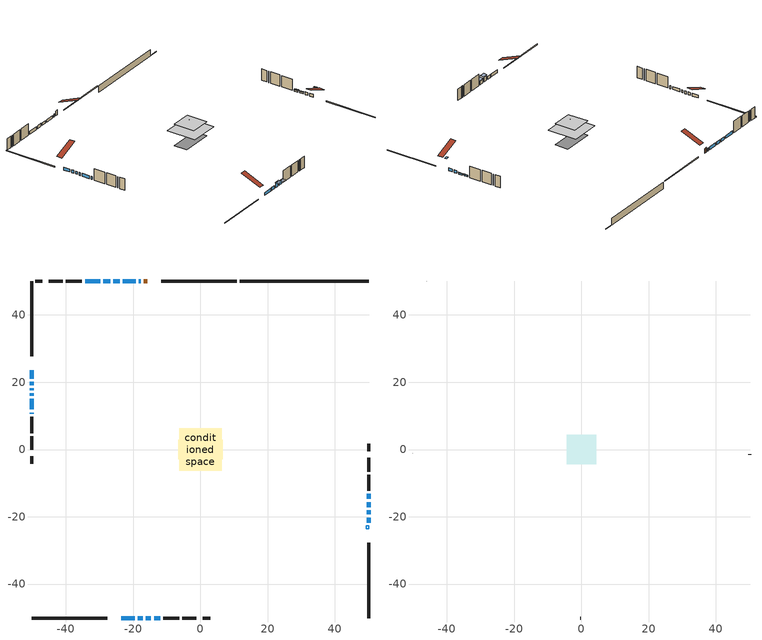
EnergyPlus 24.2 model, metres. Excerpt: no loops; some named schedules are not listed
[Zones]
conditioned space
 floor outside (Floor1 construction): -0.79,-0.79 -0.79,0.79 0.79,0.79 0.79,-0.79 z1.35
 floor adiabatic (AdiabaticFloorConstruction): -6.25,-6.25 -6.25,6.25 6.25,6.25 6.25,-6.25 z3.79
 floor foundation (Slab1 construction): -6.68,-2.92 -6.68,2.92 6.68,2.92 6.68,-2.92 z-1.39
 wall outside (RimJoist1 construction): 10.78,50.11 -11.65,50.11 / -50.11,-50.11 -27.68,-50.11 / -50.11,50.11 -50.11,27.68 / 50.11,-50.11 50.11,-27.68 z1.35:1.65
 wall outside (AdiabaticWallConstruction 1): -15.79,50.11 -16.86,50.11 z1.35:3.38
 wall outside (AdiabaticWallConstruction): -17.79,50.11 -18.39,50.11 / -19.32,50.11 -23.05,50.11 / -23.98,50.11 -25.89,50.11 / -23.55,-50.11 -19.6,-50.11 / -50.11,23.55 -50.11,21 / -50.11,20.08 -50.11,19.12 / -50.11,18.2 -50.11,17.58 / 50.11,-21.76 50.11,-20.23 / 50.11,-19.3 50.11,-18.08 / -26.81,50.11 -28.95,50.11 / -18.67,-50.11 -17.2,-50.11 / -50.11,16.66 -50.11,16.05 / -50.11,15.12 -50.11,11.92 / -29.88,50.11 -34.33,50.11 / -50.11,10.99 -50.11,10.61 z1.35:2.57; 50.11,-17.16 50.11,-15.63 / 50.11,-14.7 50.11,-13.18 z1.35:1.96; -16.27,-50.11 -14.75,-50.11 z1.35:3.38; -13.82,-50.11 -11.99,-50.11 z1.35:2.87
 wall outside (Wall1 construction): -35.26,50.11 -40.04,50.11 / -11.06,-50.11 -6.29,-50.11 / -50.11,9.68 -50.11,4.9 / 50.11,-12.25 50.11,-7.47 z1.35:6.23
 wall outside (Wall2 construction): -40.97,50.11 -45.05,50.11 / -5.36,-50.11 -1.27,-50.11 / -50.11,3.98 -50.11,-0.11 / 50.11,-6.55 50.11,-2.46 z1.35:6.23
 wall outside (Wall4 construction): -47.02,50.11 -49.18,50.11 / 0.69,-50.11 2.86,-50.11 / -50.11,-2.07 -50.11,-4.24 / 50.11,-0.5 50.11,1.67 z1.35:6.23
 wall foundation (FoundationWall1 construction): 11.71,50.11,-1.39 11.71,50.11,1.35 45.98,50.11,1.35 45.98,50.11,-1.29 50.11,50.11,-1.29 50.11,50.11,-1.39
 window (WindowConstruction 13): -17.79,50.11 -18.39,50.11 z1.35:2.57
 window (WindowConstruction 7): -19.32,50.11 -23.05,50.11 z1.35:2.57
 window (WindowConstruction 8): -23.98,50.11 -25.89,50.11 z1.35:2.57
 window (WindowConstruction 9): -23.55,-50.11 -19.6,-50.11 z1.35:2.57
 window (WindowConstruction 10): -50.11,23.55 -50.11,21.01 z1.35:2.57
 window (WindowConstruction 11): -50.11,20.08 -50.11,19.12 z1.35:2.57
 window (WindowConstruction 12): -50.11,18.19 -50.11,17.59 z1.35:2.57
 window (WindowConstruction 14): 50.11,-21.76 50.11,-20.23 z1.35:2.57
 window (WindowConstruction): 50.11,-19.3 50.11,-18.08 z1.35:2.57
 window (WindowConstruction 15): -26.81,50.11 -28.95,50.11 z1.35:2.57
 window (WindowConstruction 16): -18.67,-50.11 -17.2,-50.11 z1.35:2.57
 window (WindowConstruction 17): -50.11,16.66 -50.11,16.05 z1.35:2.57
 window (WindowConstruction 18): -50.11,15.12 -50.11,11.92 z1.35:2.57
 window (WindowConstruction 1): 50.11,-17.15 50.11,-15.63 z1.35:1.96
 window (WindowConstruction 2): -29.88,50.11 -34.33,50.11 z1.35:2.57
 window (WindowConstruction 3): -16.27,-50.11 -14.75,-50.11 z1.35:3.38
 window (WindowConstruction 4): -13.82,-50.11 -11.99,-50.11 z1.35:2.87
 window (WindowConstruction 5): -50.11,10.99 -50.11,10.61 z1.35:2.57
 window (WindowConstruction 6): 50.11,-14.7 50.11,-13.18 z1.35:1.96
 door (Door): -15.79,50.11 -16.86,50.11 z1.35:3.38
 ceiling adiabatic (AdiabaticFloorConstruction): 6.25,-6.25 6.25,6.25 -6.25,6.25 -6.25,-6.25 z3.79
 roof outside (Roof1 construction): -1.71,1.71 -1.71,-1.71 1.71,-1.71 1.71,1.71 z6.23
 roof outside (AdiabaticRoofConstruction): 50.11,-22.68,6.23 49.31,-22.68,6.56 49.31,-23.55,6.56 50.11,-23.55,6.23
 skylight (SkylightConstruction): 50.11,-22.68,6.23 49.31,-22.68,6.56 49.31,-23.55,6.56 50.11,-23.55,6.23
attic - vented
 floor to conditioned space (Floor2 construction Reversed): -4.42,-4.42 -4.42,4.42 4.42,4.42 4.42,-4.42 z6.23
 wall outside (Wall3 construction): -45.98,50.11 -46.09,50.11 / -0.34,-50.11 -0.24,-50.11 / -50.11,-1.04 -50.11,-1.15 / 50.11,-1.53 50.11,-1.42 z1.35:6.23
 roof outside (Roof2 construction): -14.86,50.11,6.23 -14.86,41.71,9.73 -12.58,41.71,9.73 -12.58,50.11,6.23; -24.48,-50.11,6.23 -24.48,-41.71,9.73 -26.75,-41.71,9.73 -26.75,-50.11,6.23; -50.11,24.48,6.23 -41.71,24.48,9.73 -41.71,26.75,9.73 -50.11,26.75,6.23; 50.11,-24.48,6.23 41.71,-24.48,9.73 41.71,-26.75,9.73 50.11,-26.75,6.23
shading: 50.11,-15.48 50.11,-17.3 50.36,-17.3 50.36,-15.48 z2.11; -14.45,-50.11 -16.57,-50.11 -16.57,-51.63 -14.45,-51.63 z3.68; -11.69,-50.11 -14.12,-50.11 -14.12,-51.63 -11.69,-51.63 z3.17; 50.11,-13.03 50.11,-14.85 50.57,-14.85 50.57,-13.03 z2.11
[Building]
Building 1: Terrain=Suburbs
[Site:Location]
Vancouver Intl AP_BC: Latitude {deg}=49.19; Longitude {deg}=-123.18; Time Zone {hr}=-8; Elevation {m}=4; Keep Site Location Information=Yes
[Site:GroundTemperature:Shallow]
8.06451, 6.96315, 6.87495, 7.3976, 9.49575, 11.5841, 13.3946, 14.5416, 14.639, 13.7062, 11.9418, 9.91751
[Site:WaterMainsTemperature]
Calculation Method=Schedule; Temperature Schedule=mains temperature schedule
[Material] Roughness=Rough; Thermal Absorptance=0.9
Name | Thickness {m} | Conductivity {W/m-K} | Density {kg/m3} | Specific Heat {J/kg-K} | Solar Absorptance | Visible Absorptance
asphalt or fiberglass shingles | 0.00635 | 0.162714 | 1121.4 | 1465.45 | 0.4 | 0.4
asphalt or fiberglass shingles 1 | 0.00635 | 0.162714 | 1121.4 | 1465.45 | 0.7 | 0.7
ceiling loosefill ins | 0.254 | 0.0480833 | 16.02 | 1046.75 | 0.7 | 0.7
ceiling stud and cavity | 0.1397 | 0.0932282 | 65.682 | 1177.47 | 0.7 | 0.7
concrete 4.0 in. | 0.1016 | 1.803125 | 2242.8 | 837.4 | 0.7 | 0.7
concrete 8.0 in. | 0.2032 | 1.803125 | 2242.8 | 837.4 | 0.7 | 0.7
door material | 0.04445 | 0.188738 | 512.64 | 1214.23 | 0.7 | 0.7
exterior vertical ins | 0.0710308 | 0.029427 | 32.04 | 1214.23 | 0.7 | 0.7
floor covering | 0.0127 | 0.0433444 | 54.468 | 1339.84 | 0.6 | 0.6
floor rigid ins | 0.103632 | 0.029427 | 32.04 | 1214.23 | 0.7 | 0.7
floor rigid ins 1; roof rigid ins 1; wall rigid ins 1 | 0.512978 | 0.029427 | 32.04 | 1214.23 | 0.7 | 0.7
floor stud and cavity | 0.1397 | 0.133073 | 92.3553 | 1139.71 | 0.7 | 0.7
floor stud and cavity 1 | 0.1397 | 1.75129 | 37.0049 | 1207.88 | 0.7 | 0.7
furniture material conditioned space 1 | 0.1524 | 0.115458 | 640.8 | 1214.23 | 0.6 | 0.6
gypsum board | 0.0127 | 0.160291 | 801 | 837.4 | 0.6 | 0.6
gypsum board 1 | 0.0127 | 0.160291 | 801 | 837.4 | 0.7 | 0.7
osb sheathing 0.5 in. | 0.0127 | 0.115458 | 512.64 | 1214.23 | 0.7 | 0.7
osb sheathing 0.75 in. | 0.01905 | 0.115458 | 512.64 | 1214.23 | 0.7 | 0.7
osb sheathing 2.0 in. | 0.0508 | 0.115458 | 512.64 | 1214.23 | 0.7 | 0.7
rim joist rigid ins; roof rigid ins; wall rigid ins | 0.051816 | 0.029427 | 32.04 | 1214.23 | 0.7 | 0.7
rim joist stud and cavity | 0.0508 | 0.0331008 | 125.044 | 1163.47 | 0.6 | 0.6
roof stud and cavity | 0.2032 | 0.12463 | 78.34581 | 1123.46 | 0.7 | 0.7
roof stud and cavity 1 | 0.18415 | 1.78686 | 37.0049 | 1207.88 | 0.6 | 0.6
slab rigid ins | 0.0653415 | 0.029427 | 32.04 | 1214.23 | 0.7 | 0.7
wall stud and cavity | 0.1397 | 0.139681 | 139.0536 | 1170.24 | 0.7 | 0.7
wall stud and cavity 1 | 0.1397 | 0.14531 | 139.0536 | 1170.24 | 0.7 | 0.7
wall stud and cavity 2 | 0.0889 | 6.9971 | 50.32683 | 1063.81 | 0.6 | 0.6
wall stud and cavity 3 | 0.1397 | 0.166932 | 139.0536 | 1170.24 | 0.7 | 0.7
wall stud and cavity 4 | 0.0889 | 0.380278 | 52.3479 | 1209.89 | 0.7 | 0.7
wall stud and cavity 5 | 0.0889 | 0.391764 | 83.0341 | 1211.67 | 0.7 | 0.7
wood siding | 0.0254 | 0.102417 | 544.68 | 1172.36 | 0.4 | 0.4
wood siding 1 | 0.00254 | 0.102417 | 544.68 | 1172.36 | 0.4 | 0.4
wood siding 2; wood siding 3; wood siding 4 | 0.0254 | 0.102417 | 544.68 | 1172.36 | 0.7 | 0.7
[WindowMaterial:SimpleGlazingSystem]
Name | U-Factor {W/m2-K} | Solar Heat Gain Coefficient
SkylightMaterial | 2.44505 | 0.3516
WindowMaterial | 1.97935 | 0.35
WindowMaterial 1 | 1.95437 | 0.35
WindowMaterial 10 | 2.24678 | 0.33
WindowMaterial 11 | 1.919164 | 0.36
WindowMaterial 12 | 1.77494 | 0.37
WindowMaterial 13 | 1.83172 | 0.37
WindowMaterial 14 | 1.75053 | 0.38
WindowMaterial 2 | 1.43881 | 0.38
WindowMaterial 3 | 1.734629 | 0.38
WindowMaterial 4 | 1.74485 | 0.38
WindowMaterial 5 | 2.05487 | 0.34
WindowMaterial 6 | 1.69261 | 0.38
WindowMaterial 7 | 1.765858 | 0.37
WindowMaterial 8 | 1.76359 | 0.37
WindowMaterial 9 | 1.89134 | 0.36
[Construction]
AdiabaticFloorConstruction: floor stud and cavity 1, floor rigid ins 1, osb sheathing 0.75 in., floor covering
AdiabaticRoofConstruction: asphalt or fiberglass shingles 1, roof rigid ins 1, osb sheathing 0.75 in., roof stud and cavity 1
AdiabaticWallConstruction: wood siding 3, wall rigid ins 1, wall stud and cavity 4, gypsum board
AdiabaticWallConstruction 1: wood siding 4, wall rigid ins 1, wall stud and cavity 4, gypsum board
Door: door material
Floor1 construction: floor stud and cavity, floor rigid ins, osb sheathing 0.75 in., floor covering
Floor2 construction Reversed: gypsum board, ceiling stud and cavity, ceiling loosefill ins
FoundationWall1 construction: concrete 8.0 in., gypsum board 1
furniture construction conditioned space 1: furniture material conditioned space 1
PartitionWallConstruction: gypsum board, wall stud and cavity 5, gypsum board
RimJoist1 construction: wood siding 2, rim joist rigid ins, osb sheathing 2.0 in., rim joist stud and cavity
Roof1 construction: asphalt or fiberglass shingles, roof rigid ins, osb sheathing 0.75 in., roof stud and cavity, gypsum board
Roof2 construction: asphalt or fiberglass shingles
SkylightConstruction: SkylightMaterial
Slab1 construction: slab rigid ins, concrete 4.0 in.
Wall1 construction: wood siding, wall rigid ins, osb sheathing 0.5 in., wall stud and cavity, gypsum board
Wall2 construction: wood siding, wall rigid ins, osb sheathing 0.5 in., wall stud and cavity 1, gypsum board
Wall3 construction: wood siding 1, wall stud and cavity 2
Wall4 construction: wood siding, wall rigid ins, osb sheathing 0.5 in., wall stud and cavity 3, gypsum board
WindowConstruction; WindowConstruction 12; WindowConstruction 17: WindowMaterial
WindowConstruction 1; WindowConstruction 6: WindowMaterial 1
WindowConstruction 10; WindowConstruction 3: WindowMaterial 3
WindowConstruction 11: WindowMaterial 9
WindowConstruction 13: WindowMaterial 10
WindowConstruction 14: WindowMaterial 11
WindowConstruction 15: WindowMaterial 12
WindowConstruction 16: WindowMaterial 13
WindowConstruction 18: WindowMaterial 14
WindowConstruction 2: WindowMaterial 2
WindowConstruction 4: WindowMaterial 4
WindowConstruction 5: WindowMaterial 5
WindowConstruction 7: WindowMaterial 6
WindowConstruction 8: WindowMaterial 7
WindowConstruction 9: WindowMaterial 8
[Zone] Multiplier=1; Part of Total Floor Area=Yes
Name | Volume {m3}
attic - vented | 44.8228
conditioned space | 712.2
[Space]
Name | Zone | Volume {m3}
attic - vented 1 | attic - vented | 44.8228
conditioned space 1 | conditioned space | 712.2
[ZoneInfiltration:EffectiveLeakageArea]
infil attic - vented 1: Zone or Space=attic - vented 1; Schedule=Always On Discrete; Effective Air Leakage Area {cm2}=3229.11; Stack Coefficient=0.000582505; Wind Coefficient=1.63068e-05
[ZoneMixing]
whole house fan mix: Zone or Space=attic - vented; Schedule=Always On Continuous; Design Flow Rate Calculation Method=Flow/Zone; Design Flow Rate {m3/s}=0; Source Zone or Space=conditioned space
[SurfaceProperty:ExposedFoundationPerimeter]
Slab1: Exposed Perimeter Calculation Method=TotalExposedPerimeter; Total Exposed Perimeter {m}=38.405
[InternalMass] Zone or ZoneList=conditioned space; Space or SpaceList=conditioned space 1
Name | Construction | Surface Area {m2}
furniture mass conditioned space 1 | furniture construction conditioned space 1 | 94.7803
partition wall mass | PartitionWallConstruction | 236.951
[Lights]
interior lighting: Zone or ZoneList or Space or SpaceList=conditioned space 1; Schedule=interior lighting schedule; Design Level Calculation Method=LightingLevel; Lighting Level {W}=343.2; Return Air Fraction=0; Fraction Radiant=0.6; Fraction Visible=0.2; Fraction Replaceable=1
[People]
occupants: Zone or ZoneList or Space or SpaceList=conditioned space 1; Number of People Schedule=occupants schedule; Number of People Calculation Method=People; Number of People=3; Fraction Radiant=0.314171; Sensible Heat Fraction=0.56303; Activity Level Schedule=occupants activity schedule; Carbon Dioxide Generation Rate {m3/s-W}=0; Enable ASHRAE 55 Comfort Warnings=No; Mean Radiant Temperature Calculation Type=EnclosureAveraged
[ElectricEquipment] Zone or ZoneList or Space or SpaceList=conditioned space 1; Design Level Calculation Method=EquipmentLevel
Name | Schedule | Design Level {W} | Fraction Latent | Fraction Radiant | Fraction Lost
clothes dryer | clothes dryer schedule | 140.772 | 0.015 | 0.081 | 0.85
clothes washer | clothes washer schedule | 32.1985 | 0.03 | 0.162 | 0.7
cooking range | cooking range schedule | 215.147 | 0.08 | 0.432 | 0.2
dishwasher | dishwasher schedule | 66.8632 | 0.3 | 0.18 | 0.4
fridge | fridge schedule | 72.9452 | 0 | 0.6 | 0
mech vent bath fan 0 | mech vent bath fan 0 schedule | 25.1 | 0 | 0 | 1
mech vent bath fan 1 | mech vent bath fan 1 schedule | 25.1 | 0 | 0 | 1
mech vent house fan | mech vent house fan schedule | 69.4367 | 0 | 0 | 0.5
mech vent house fan cfis | mech vent house fan cfis schedule | 0 | 0 | 0 | 0
mech vent range fan 0 | mech vent range fan 0 schedule | 57 | 0 | 0 | 1
misc plug loads | misc plug loads schedule | 494.7 | 0.045 | 0.513 | 0.1
whole house fan | Always On Discrete | 0 | 0 | 0 | 1
[OtherEquipment] Zone or ZoneList or Space or SpaceList=conditioned space 1; Design Level Calculation Method=EquipmentLevel
Name | Fuel Type | Schedule | Design Level {W} | Fraction Latent | Fraction Radiant | Fraction Lost
clothes dryer 1 | Electricity | clothes dryer schedule | 0 | 0.015 | 0.081 | 0.85
cooking range 1 | Electricity | cooking range schedule | 0 | 0.08 | 0.432 | 0.2
general water use latent | None | general water use schedule | 62.594 | 1 | 0 | 0
general water use sensible | None | general water use schedule | -61.6891 | 0 | 0.6 | 0
mech vent house fan latent load | None | Always On Discrete | 0 | 1 | 0 | 0
mech vent house fan sensible load | None | Always On Discrete | 0 | 0 | 0 | 0
water heater energy adjustment1 | NaturalGas | Always On Discrete | 0.01 | 0 | 0 | 1
[ZoneInfiltration:DesignFlowRate] Zone or ZoneList or Space or SpaceList=conditioned space 1; Schedule=Always On Discrete; Design Flow Rate Calculation Method=Flow/Zone; Design Flow Rate {m3/s}=0
infil flow; natural vent flow; whole house fan flow
[Foundation:Kiva]
Foundation Kiva 1: Initial Indoor Air Temperature {C}=18; Wall Height Above Grade {m}=1.34999; Wall Depth Below Slab {m}=0.2032; Custom Block Material Name 1=exterior vertical ins; Custom Block Depth 1 {m}=2.74; Custom Block X Position 1 {m}=0.2159; Custom Block Z Position 1 {m}=0
[Foundation:Kiva:Settings]
Soil Conductivity {W/m-K}=0.849921; Soil Density {kg/m3}=1842.3; Soil Specific Heat {J/kg-K}=418.7; Ground Solar Absorptivity=0.9; Ground Thermal Absorptivity=0.9; Ground Surface Roughness {m}=0.03; Far-Field Width {m}=40; Deep-Ground Boundary Condition=ZeroFlux; Deep-Ground Depth {m}=40; Minimum Cell Dimension {m}=0.2; Maximum Cell Growth Coefficient=3; Simulation Timestep=Timestep
[Exterior:Lights]
exterior lighting: Schedule=exterior lighting schedule; Design Level {W}=75.6
[Schedule:Constant]
Name | Hourly Value
Always On Continuous; mech vent house fan schedule; mech vent house fan cfis schedule; Always On Discrete | 1
occupants activity schedule | 117.228
fridge schedule | 0
[Schedule:Week:Daily]
interior lighting schedule Week Rule - Jan1-Jan27: interior lighting schedule day, interior lighting schedule day, interior lighting schedule day, interior lighting schedule day, interior lighting schedule day, interior lighting schedule day, interior lighting schedule day, interior lighting schedule default day, interior lighting schedule default day, interior lighting schedule default day, interior lighting schedule default day, interior lighting schedule default day
interior lighting schedule Week Rule - Jan28-Feb3: interior lighting schedule day, interior lighting schedule day, interior lighting schedule day, interior lighting schedule day, interior lighting schedule day 1, interior lighting schedule day 1, interior lighting schedule day 1, interior lighting schedule default day, interior lighting schedule default day, interior lighting schedule default day, interior lighting schedule default day, interior lighting schedule default day
interior lighting schedule Week Rule - Feb4-Feb24: interior lighting schedule day 1, interior lighting schedule day 1, interior lighting schedule day 1, interior lighting schedule day 1, interior lighting schedule day 1, interior lighting schedule day 1, interior lighting schedule day 1, interior lighting schedule default day, interior lighting schedule default day, interior lighting schedule default day, interior lighting schedule default day, interior lighting schedule default day
interior lighting schedule Week Rule - Feb25-Mar3: interior lighting schedule day 1, interior lighting schedule day 1, interior lighting schedule day 1, interior lighting schedule day 1, interior lighting schedule day 2, interior lighting schedule day 2, interior lighting schedule day 2, interior lighting schedule default day, interior lighting schedule default day, interior lighting schedule default day, interior lighting schedule default day, interior lighting schedule default day
interior lighting schedule Week Rule - Mar4-Mar31: interior lighting schedule day 2, interior lighting schedule day 2, interior lighting schedule day 2, interior lighting schedule day 2, interior lighting schedule day 2, interior lighting schedule day 2, interior lighting schedule day 2, interior lighting schedule default day, interior lighting schedule default day, interior lighting schedule default day, interior lighting schedule default day, interior lighting schedule default day
interior lighting schedule Week Rule - Apr1-Apr28: interior lighting schedule day 3, interior lighting schedule day 3, interior lighting schedule day 3, interior lighting schedule day 3, interior lighting schedule day 3, interior lighting schedule day 3, interior lighting schedule day 3, interior lighting schedule default day, interior lighting schedule default day, interior lighting schedule default day, interior lighting schedule default day, interior lighting schedule default day
interior lighting schedule Week Rule - Apr29-May5: interior lighting schedule day 3, interior lighting schedule day 3, interior lighting schedule day 4, interior lighting schedule day 4, interior lighting schedule day 4, interior lighting schedule day 4, interior lighting schedule day 4, interior lighting schedule default day, interior lighting schedule default day, interior lighting schedule default day, interior lighting schedule default day, interior lighting schedule default day
interior lighting schedule Week Rule - May6-May26: interior lighting schedule day 4, interior lighting schedule day 4, interior lighting schedule day 4, interior lighting schedule day 4, interior lighting schedule day 4, interior lighting schedule day 4, interior lighting schedule day 4, interior lighting schedule default day, interior lighting schedule default day, interior lighting schedule default day, interior lighting schedule default day, interior lighting schedule default day
interior lighting schedule Week Rule - May27-Jun2: interior lighting schedule day 4, interior lighting schedule day 4, interior lighting schedule day 4, interior lighting schedule day 4, interior lighting schedule day 4, interior lighting schedule day 5, interior lighting schedule day 5, interior lighting schedule default day, interior lighting schedule default day, interior lighting schedule default day, interior lighting schedule default day, interior lighting schedule default day
interior lighting schedule Week Rule - Jun3-Jun30: interior lighting schedule day 5, interior lighting schedule day 5, interior lighting schedule day 5, interior lighting schedule day 5, interior lighting schedule day 5, interior lighting schedule day 5, interior lighting schedule day 5, interior lighting schedule default day, interior lighting schedule default day, interior lighting schedule default day, interior lighting schedule default day, interior lighting schedule default day
interior lighting schedule Week Rule - Jul1-Jul28: interior lighting schedule day 6, interior lighting schedule day 6, interior lighting schedule day 6, interior lighting schedule day 6, interior lighting schedule day 6, interior lighting schedule day 6, interior lighting schedule day 6, interior lighting schedule default day, interior lighting schedule default day, interior lighting schedule default day, interior lighting schedule default day, interior lighting schedule default day
interior lighting schedule Week Rule - Jul29-Aug4: interior lighting schedule day 6, interior lighting schedule day 6, interior lighting schedule day 6, interior lighting schedule day 7, interior lighting schedule day 7, interior lighting schedule day 7, interior lighting schedule day 7, interior lighting schedule default day, interior lighting schedule default day, interior lighting schedule default day, interior lighting schedule default day, interior lighting schedule default day
interior lighting schedule Week Rule - Aug5-Aug25: interior lighting schedule day 7, interior lighting schedule day 7, interior lighting schedule day 7, interior lighting schedule day 7, interior lighting schedule day 7, interior lighting schedule day 7, interior lighting schedule day 7, interior lighting schedule default day, interior lighting schedule default day, interior lighting schedule default day, interior lighting schedule default day, interior lighting schedule default day
interior lighting schedule Week Rule - Aug26-Sep1: interior lighting schedule day 7, interior lighting schedule day 7, interior lighting schedule day 7, interior lighting schedule day 7, interior lighting schedule day 7, interior lighting schedule day 7, interior lighting schedule day 8, interior lighting schedule default day, interior lighting schedule default day, interior lighting schedule default day, interior lighting schedule default day, interior lighting schedule default day
interior lighting schedule Week Rule - Sep2-Sep29: interior lighting schedule day 8, interior lighting schedule day 8, interior lighting schedule day 8, interior lighting schedule day 8, interior lighting schedule day 8, interior lighting schedule day 8, interior lighting schedule day 8, interior lighting schedule default day, interior lighting schedule default day, interior lighting schedule default day, interior lighting schedule default day, interior lighting schedule default day
interior lighting schedule Week Rule - Sep30-Oct6: interior lighting schedule day 8, interior lighting schedule day 9, interior lighting schedule day 9, interior lighting schedule day 9, interior lighting schedule day 9, interior lighting schedule day 9, interior lighting schedule day 9, interior lighting schedule default day, interior lighting schedule default day, interior lighting schedule default day, interior lighting schedule default day, interior lighting schedule default day
interior lighting schedule Week Rule - Oct7-Oct27: interior lighting schedule day 9, interior lighting schedule day 9, interior lighting schedule day 9, interior lighting schedule day 9, interior lighting schedule day 9, interior lighting schedule day 9, interior lighting schedule day 9, interior lighting schedule default day, interior lighting schedule default day, interior lighting schedule default day, interior lighting schedule default day, interior lighting schedule default day
interior lighting schedule Week Rule - Oct28-Nov3: interior lighting schedule day 9, interior lighting schedule day 9, interior lighting schedule day 9, interior lighting schedule day 9, interior lighting schedule day 10, interior lighting schedule day 10, interior lighting schedule day 10, interior lighting schedule default day, interior lighting schedule default day, interior lighting schedule default day, interior lighting schedule default day, interior lighting schedule default day
interior lighting schedule Week Rule - Nov4-Nov24: interior lighting schedule day 10, interior lighting schedule day 10, interior lighting schedule day 10, interior lighting schedule day 10, interior lighting schedule day 10, interior lighting schedule day 10, interior lighting schedule day 10, interior lighting schedule default day, interior lighting schedule default day, interior lighting schedule default day, interior lighting schedule default day, interior lighting schedule default day
interior lighting schedule Week Rule - Nov25-Dec1: interior lighting schedule day 10, interior lighting schedule day 10, interior lighting schedule day 10, interior lighting schedule day 10, interior lighting schedule day 10, interior lighting schedule day 10, interior lighting schedule day 11, interior lighting schedule default day, interior lighting schedule default day, interior lighting schedule default day, interior lighting schedule default day, interior lighting schedule default day
interior lighting schedule Week Rule - Dec2-Dec31: interior lighting schedule day 11, interior lighting schedule day 11, interior lighting schedule day 11, interior lighting schedule day 11, interior lighting schedule day 11, interior lighting schedule day 11, interior lighting schedule day 11, interior lighting schedule default day, interior lighting schedule default day, interior lighting schedule default day, interior lighting schedule default day, interior lighting schedule default day
occupants schedule Week Rule - Jan1-Dec31: occupants schedule day, occupants schedule day, occupants schedule day, occupants schedule day, occupants schedule day, occupants schedule day, occupants schedule day, occupants schedule default day, occupants schedule default day, occupants schedule default day, occupants schedule default day, occupants schedule default day
clothes dryer schedule Week Rule - Jan1-Dec31: clothes dryer schedule day, clothes dryer schedule day, clothes dryer schedule day, clothes dryer schedule day, clothes dryer schedule day, clothes dryer schedule day, clothes dryer schedule day, clothes dryer schedule default day, clothes dryer schedule default day, clothes dryer schedule default day, clothes dryer schedule default day, clothes dryer schedule default day
clothes washer schedule Week Rule - Jan1-Dec31: clothes washer schedule day, clothes washer schedule day, clothes washer schedule day, clothes washer schedule day, clothes washer schedule day, clothes washer schedule day, clothes washer schedule day, clothes washer schedule default day, clothes washer schedule default day, clothes washer schedule default day, clothes washer schedule default day, clothes washer schedule default day
cooking range schedule Week Rule - Jan1-Dec31: cooking range schedule day, cooking range schedule day, cooking range schedule day, cooking range schedule day, cooking range schedule day, cooking range schedule day, cooking range schedule day, cooking range schedule default day, cooking range schedule default day, cooking range schedule default day, cooking range schedule default day, cooking range schedule default day
dishwasher schedule Week Rule - Jan1-Dec31: dishwasher schedule day, dishwasher schedule day, dishwasher schedule day, dishwasher schedule day, dishwasher schedule day, dishwasher schedule day, dishwasher schedule day, dishwasher schedule default day, dishwasher schedule default day, dishwasher schedule default day, dishwasher schedule default day, dishwasher schedule default day
mech vent bath fan 0 schedule Week Rule - Jan1-Dec31: mech vent bath fan 0 schedule day, mech vent bath fan 0 schedule day, mech vent bath fan 0 schedule day, mech vent bath fan 0 schedule day, mech vent bath fan 0 schedule day, mech vent bath fan 0 schedule day, mech vent bath fan 0 schedule day, mech vent bath fan 0 schedule default day, mech vent bath fan 0 schedule default day, mech vent bath fan 0 schedule default day, mech vent bath fan 0 schedule default day, mech vent bath fan 0 schedule default day
mech vent bath fan 1 schedule Week Rule - Jan1-Dec31: mech vent bath fan 1 schedule day, mech vent bath fan 1 schedule day, mech vent bath fan 1 schedule day, mech vent bath fan 1 schedule day, mech vent bath fan 1 schedule day, mech vent bath fan 1 schedule day, mech vent bath fan 1 schedule day, mech vent bath fan 1 schedule default day, mech vent bath fan 1 schedule default day, mech vent bath fan 1 schedule default day, mech vent bath fan 1 schedule default day, mech vent bath fan 1 schedule default day
mech vent range fan 0 schedule Week Rule - Jan1-Dec31: mech vent range fan 0 schedule day, mech vent range fan 0 schedule day, mech vent range fan 0 schedule day, mech vent range fan 0 schedule day, mech vent range fan 0 schedule day, mech vent range fan 0 schedule day, mech vent range fan 0 schedule day, mech vent range fan 0 schedule default day, mech vent range fan 0 schedule default day, mech vent range fan 0 schedule default day, mech vent range fan 0 schedule default day, mech vent range fan 0 schedule default day
misc plug loads schedule Week Rule - Jan1-Dec31: misc plug loads schedule day, misc plug loads schedule day, misc plug loads schedule day, misc plug loads schedule day, misc plug loads schedule day, misc plug loads schedule day, misc plug loads schedule day, misc plug loads schedule default day, misc plug loads schedule default day, misc plug loads schedule default day, misc plug loads schedule default day, misc plug loads schedule default day
general water use schedule Week Rule - Jan1-Dec31: general water use schedule day, general water use schedule day, general water use schedule day, general water use schedule day, general water use schedule day, general water use schedule day, general water use schedule day, general water use schedule default day, general water use schedule default day, general water use schedule default day, general water use schedule default day, general water use schedule default day
exterior lighting schedule Week Rule - Jan1-Jan27: exterior lighting schedule day, exterior lighting schedule day, exterior lighting schedule day, exterior lighting schedule day, exterior lighting schedule day, exterior lighting schedule day, exterior lighting schedule day, exterior lighting schedule default day, exterior lighting schedule default day, exterior lighting schedule default day, exterior lighting schedule default day, exterior lighting schedule default day
exterior lighting schedule Week Rule - Jan28-Feb3: exterior lighting schedule day, exterior lighting schedule day, exterior lighting schedule day, exterior lighting schedule day, exterior lighting schedule day 1, exterior lighting schedule day 1, exterior lighting schedule day 1, exterior lighting schedule default day, exterior lighting schedule default day, exterior lighting schedule default day, exterior lighting schedule default day, exterior lighting schedule default day
exterior lighting schedule Week Rule - Feb4-Feb24: exterior lighting schedule day 1, exterior lighting schedule day 1, exterior lighting schedule day 1, exterior lighting schedule day 1, exterior lighting schedule day 1, exterior lighting schedule day 1, exterior lighting schedule day 1, exterior lighting schedule default day, exterior lighting schedule default day, exterior lighting schedule default day, exterior lighting schedule default day, exterior lighting schedule default day
exterior lighting schedule Week Rule - Feb25-Mar3: exterior lighting schedule day 1, exterior lighting schedule day 1, exterior lighting schedule day 1, exterior lighting schedule day 1, exterior lighting schedule day 2, exterior lighting schedule day 2, exterior lighting schedule day 2, exterior lighting schedule default day, exterior lighting schedule default day, exterior lighting schedule default day, exterior lighting schedule default day, exterior lighting schedule default day
exterior lighting schedule Week Rule - Mar4-Mar31: exterior lighting schedule day 2, exterior lighting schedule day 2, exterior lighting schedule day 2, exterior lighting schedule day 2, exterior lighting schedule day 2, exterior lighting schedule day 2, exterior lighting schedule day 2, exterior lighting schedule default day, exterior lighting schedule default day, exterior lighting schedule default day, exterior lighting schedule default day, exterior lighting schedule default day
exterior lighting schedule Week Rule - Apr1-Apr28: exterior lighting schedule day 3, exterior lighting schedule day 3, exterior lighting schedule day 3, exterior lighting schedule day 3, exterior lighting schedule day 3, exterior lighting schedule day 3, exterior lighting schedule day 3, exterior lighting schedule default day, exterior lighting schedule default day, exterior lighting schedule default day, exterior lighting schedule default day, exterior lighting schedule default day
exterior lighting schedule Week Rule - Apr29-May5: exterior lighting schedule day 3, exterior lighting schedule day 3, exterior lighting schedule day 4, exterior lighting schedule day 4, exterior lighting schedule day 4, exterior lighting schedule day 4, exterior lighting schedule day 4, exterior lighting schedule default day, exterior lighting schedule default day, exterior lighting schedule default day, exterior lighting schedule default day, exterior lighting schedule default day
exterior lighting schedule Week Rule - May6-May26: exterior lighting schedule day 4, exterior lighting schedule day 4, exterior lighting schedule day 4, exterior lighting schedule day 4, exterior lighting schedule day 4, exterior lighting schedule day 4, exterior lighting schedule day 4, exterior lighting schedule default day, exterior lighting schedule default day, exterior lighting schedule default day, exterior lighting schedule default day, exterior lighting schedule default day
exterior lighting schedule Week Rule - May27-Jun2: exterior lighting schedule day 4, exterior lighting schedule day 4, exterior lighting schedule day 4, exterior lighting schedule day 4, exterior lighting schedule day 4, exterior lighting schedule day 5, exterior lighting schedule day 5, exterior lighting schedule default day, exterior lighting schedule default day, exterior lighting schedule default day, exterior lighting schedule default day, exterior lighting schedule default day
[Schedule:Year]
interior lighting schedule: interior lighting schedule Week Rule - Jan1-Jan27, 1, 1, 1, 27, interior lighting schedule Week Rule - Jan28-Feb3, 1, 28, 2, 3, interior lighting schedule Week Rule - Feb4-Feb24, 2, 4, 2, 24, interior lighting schedule Week Rule - Feb25-Mar3, 2, 25, 3, 3, interior lighting schedule Week Rule - Mar4-Mar31, 3, 4, 3, 31, interior lighting schedule Week Rule - Apr1-Apr28, 4, 1, 4, 28, interior lighting schedule Week Rule - Apr29-May5, 4, 29, 5, 5, interior lighting schedule Week Rule - May6-May26, 5, 6, 5, 26, interior lighting schedule Week Rule - May27-Jun2, 5, 27, 6, 2, interior lighting schedule Week Rule - Jun3-Jun30, 6, 3, 6, 30, interior lighting schedule Week Rule - Jul1-Jul28, 7, 1, 7, 28, interior lighting schedule Week Rule - Jul29-Aug4, 7, 29, 8, 4, interior lighting schedule Week Rule - Aug5-Aug25, 8, 5, 8, 25, interior lighting schedule Week Rule - Aug26-Sep1, 8, 26, 9, 1, interior lighting schedule Week Rule - Sep2-Sep29, 9, 2, 9, 29, interior lighting schedule Week Rule - Sep30-Oct6, 9, 30, 10, 6, interior lighting schedule Week Rule - Oct7-Oct27, 10, 7, 10, 27, interior lighting schedule Week Rule - Oct28-Nov3, 10, 28, 11, 3, interior lighting schedule Week Rule - Nov4-Nov24, 11, 4, 11, 24, interior lighting schedule Week Rule - Nov25-Dec1, 11, 25, 12, 1, interior lighting schedule Week Rule - Dec2-Dec31, 12, 2, 12, 31
occupants schedule: occupants schedule Week Rule - Jan1-Dec31, 1, 1, 12, 31
clothes dryer schedule: clothes dryer schedule Week Rule - Jan1-Dec31, 1, 1, 12, 31
clothes washer schedule: clothes washer schedule Week Rule - Jan1-Dec31, 1, 1, 12, 31
cooking range schedule: cooking range schedule Week Rule - Jan1-Dec31, 1, 1, 12, 31
dishwasher schedule: dishwasher schedule Week Rule - Jan1-Dec31, 1, 1, 12, 31
mech vent bath fan 0 schedule: mech vent bath fan 0 schedule Week Rule - Jan1-Dec31, 1, 1, 12, 31
mech vent bath fan 1 schedule: mech vent bath fan 1 schedule Week Rule - Jan1-Dec31, 1, 1, 12, 31
mech vent range fan 0 schedule: mech vent range fan 0 schedule Week Rule - Jan1-Dec31, 1, 1, 12, 31
misc plug loads schedule: misc plug loads schedule Week Rule - Jan1-Dec31, 1, 1, 12, 31
general water use schedule: general water use schedule Week Rule - Jan1-Dec31, 1, 1, 12, 31
exterior lighting schedule: exterior lighting schedule Week Rule - Jan1-Jan27, 1, 1, 1, 27, exterior lighting schedule Week Rule - Jan28-Feb3, 1, 28, 2, 3, exterior lighting schedule Week Rule - Feb4-Feb24, 2, 4, 2, 24, exterior lighting schedule Week Rule - Feb25-Mar3, 2, 25, 3, 3, exterior lighting schedule Week Rule - Mar4-Mar31, 3, 4, 3, 31, exterior lighting schedule Week Rule - Apr1-Apr28, 4, 1, 4, 28, exterior lighting schedule Week Rule - Apr29-May5, 4, 29, 5, 5, exterior lighting schedule Week Rule - May6-May26, 5, 6, 5, 26, exterior lighting schedule Week Rule - May27-Jun2, 5, 27, 6, 2, exterior lighting schedule Week Rule - Jun3-Jun30, 6, 3, 6, 30, exterior lighting schedule Week Rule - Jul1-Jul28, 7, 1, 7, 28, exterior lighting schedule Week Rule - Jul29-Aug4, 7, 29, 8, 4, exterior lighting schedule Week Rule - Aug5-Aug25, 8, 5, 8, 25, exterior lighting schedule Week Rule - Aug26-Sep1, 8, 26, 9, 1, exterior lighting schedule Week Rule - Sep2-Sep29, 9, 2, 9, 29, exterior lighting schedule Week Rule - Sep30-Oct6, 9, 30, 10, 6, exterior lighting schedule Week Rule - Oct7-Oct27, 10, 7, 10, 27, exterior lighting schedule Week Rule - Oct28-Nov3, 10, 28, 11, 3, exterior lighting schedule Week Rule - Nov4-Nov24, 11, 4, 11, 24, exterior lighting schedule Week Rule - Nov25-Dec1, 11, 25, 12, 1, exterior lighting schedule Week Rule - Dec2-Dec31, 12, 2, 12, 31
[Schedule:Compact]
mains temperature schedule: Through: 01/01, For: AllDays, Until: 24:00, 11.375, Through: 01/02, For: AllDays, Until: 24:00, 11.3367, Through: 01/03, For: AllDays, Until: 24:00, 11.2994, Through: 01/04, For: AllDays, Until: 24:00, 11.2628, Through: 01/05, For: AllDays, Until: 24:00, 11.2267, Through: 01/06, For: AllDays, Until: 24:00, 11.1917, Through: 01/07, For: AllDays, Until: 24:00, 11.1578, Through: 01/08, For: AllDays, Until: 24:00, 11.1244, Through: 01/09, For: AllDays, Until: 24:00, 11.0917, Through: 01/10, For: AllDays, Until: 24:00, 11.06, Through: 01/11, For: AllDays, Until: 24:00, 11.0289, Through: 01/12, For: AllDays, Until: 24:00, 10.9989, Through: 01/13, For: AllDays, Until: 24:00, 10.97, Through: 01/14, For: AllDays, Until: 24:00, 10.9417, Through: 01/15, For: AllDays, Until: 24:00, 10.9139, Through: 01/16, For: AllDays, Until: 24:00, 10.8878, Through: 01/17, For: AllDays, Until: 24:00, 10.8622, Through: 01/18, For: AllDays, Until: 24:00, 10.8372, Through: 01/19, For: AllDays, Until: 24:00, 10.8133, Through: 01/20, For: AllDays, Until: 24:00, 10.7906, Through: 01/21, For: AllDays, Until: 24:00, 10.7683, Through: 01/22, For: AllDays, Until: 24:00, 10.7478, Through: 01/23, For: AllDays, Until: 24:00, 10.7272, Through: 01/24, For: AllDays, Until: 24:00, 10.7083, Through: 01/25, For: AllDays, Until: 24:00, 10.69, Through: 01/26, For: AllDays, Until: 24:00, 10.6728, Through: 01/27, For: AllDays, Until: 24:00, 10.6567, Through: 01/28, For: AllDays, Until: 24:00, 10.6411, Through: 01/29, For: AllDays, Until: 24:00, 10.6267, Through: 01/30, For: AllDays, Until: 24:00, 10.6133, Through: 01/31, For: AllDays, Until: 24:00, 10.6011, Through: 02/01, For: AllDays, Until: 24:00, 10.59, Through: 02/02, For: AllDays, Until: 24:00, 10.5794, Through: 02/03, For: AllDays, Until: 24:00, 10.57, Through: 02/04, For: AllDays, Until: 24:00, 10.5617, Through: 02/05, For: AllDays, Until: 24:00, 10.5539, Through: 02/06, For: AllDays, Until: 24:00, 10.5478, Through: 02/07, For: AllDays, Until: 24:00, 10.5422, Through: 02/08, For: AllDays, Until: 24:00, 10.5378, Through: 02/09, For: AllDays, Until: 24:00, 10.5339, Through: 02/10, For: AllDays, Until: 24:00, 10.5317, Through: 02/11, For: AllDays, Until: 24:00, 10.53, Through: 02/12, For: AllDays, Until: 24:00, 10.53, Through: 02/13, For: AllDays, Until: 24:00, 10.5306, Through: 02/14, For: AllDays, Until: 24:00, 10.5317, Through: 02/15, For: AllDays, Until: 24:00, 10.5344, Through: 02/16, For: AllDays, Until: 24:00, 10.5378, Through: 02/17, For: AllDays, Until: 24:00, 10.5428, Through: 02/18, For: AllDays, Until: 24:00, 10.5483, Through: 02/19, For: AllDays, Until: 24:00, 10.5544, Through: 02/20, For: AllDays, Until: 24:00, 10.5622, Through: 02/21, For: AllDays, Until: 24:00, 10.5706, Through: 02/22, For: AllDays, Until: 24:00, 10.5806, Through: 02/23, For: AllDays, Until: 24:00, 10.5911, Through: 02/24, For: AllDays, Until: 24:00, 10.6022, Through: 02/25, For: AllDays, Until: 24:00, 10.615, Through: 02/26, For: AllDays, Until: 24:00, 10.6283, Through: 02/27, For: AllDays, Until: 24:00, 10.6428, Through: 02/28, For: AllDays, Until: 24:00, 10.6583, Through: 03/01, For: AllDays, Until: 24:00, 10.6744, Through: 03/02, For: AllDays, Until: 24:00, 10.6917, Through: 03/03, For: AllDays, Until: 24:00, 10.71, Through: 03/04, For: AllDays, Until: 24:00, 10.7294, Through: 03/05, For: AllDays, Until: 24:00, 10.7494, Through: 03/06, For: AllDays, Until: 24:00, 10.7706, Through: 03/07, For: AllDays, Until: 24:00, 10.7928, Through: 03/08, For: AllDays, Until: 24:00, 10.8161, Through: 03/09, For: AllDays, Until: 24:00, 10.84, Through: 03/10, For: AllDays, Until: 24:00, 10.8644, Through: 03/11, For: AllDays, Until: 24:00, 10.8906, Through: 03/12, For: AllDays, Until: 24:00, 10.9167, Through: 03/13, For: AllDays, Until: 24:00, 10.9444, Through: 03/14, For: AllDays, Until: 24:00, 10.9728, Through: 03/15, For: AllDays, Until: 24:00, 11.0022, Through: 03/16, For: AllDays, Until: 24:00, 11.0322, Through: 03/17, For: AllDays, Until: 24:00, 11.0633, Through: 03/18, For: AllDays, Until: 24:00, 11.095, Through: 03/19, For: AllDays, Until: 24:00, 11.1278, Through: 03/20, For: AllDays, Until: 24:00, 11.1611, Through: 03/21, For: AllDays, Until: 24:00, 11.1956, Through: 03/22, For: AllDays, Until: 24:00, 11.2306, Through: 03/23, For: AllDays, Until: 24:00, 11.2667, Through: 03/24, For: AllDays, Until: 24:00, 11.3033, Through: 03/25, For: AllDays, Until: 24:00, 11.3406, Through: 03/26, For: AllDays, Until: 24:00, 11.3789, Through: 03/27, For: AllDays, Until: 24:00, 11.4178, Through: 03/28, For: AllDays, Until: 24:00, 11.4572, Through: 03/29, For: AllDays, Until: 24:00, 11.4978, Through: 03/30, For: AllDays, Until: 24:00, 11.5389, Through: 03/31, For: AllDays, Until: 24:00, 11.5811, Through: 04/01, For: AllDays, Until: 24:00, 11.6233, Through: 04/02, For: AllDays, Until: 24:00, 11.6667, Through: 04/03, For: AllDays, Until: 24:00, 11.7106, Through: 04/04, For: AllDays, Until: 24:00, 11.755, Through: 04/05, For: AllDays, Until: 24:00, 11.8006, Through: 04/06, For: AllDays, Until: 24:00, 11.8461, Through: 04/07, For: AllDays, Until: 24:00, 11.8928, Through: 04/08, For: AllDays, Until: 24:00, 11.9394, Through: 04/09, For: AllDays, Until: 24:00, 11.9872, Through: 04/10, For: AllDays, Until: 24:00, 12.0356, Through: 04/11, For: AllDays, Until: 24:00, 12.0844, Through: 04/12, For: AllDays, Until: 24:00, 12.1333, Through: 04/13, For: AllDays, Until: 24:00, 12.1833, Through: 04/14, For: AllDays, Until: 24:00, 12.2339, Through: 04/15, For: AllDays, Until: 24:00, 12.2844, Through: 04/16, For: AllDays, Until: 24:00, 12.3361, Through: 04/17, For: AllDays, Until: 24:00, 12.3878, Through: 04/18, For: AllDays, Until: 24:00, 12.44, Through: 04/19, For: AllDays, Until: 24:00, 12.4928, Through: 04/20, For: AllDays, Until: 24:00, 12.5456, Through: 04/21, For: AllDays, Until: 24:00, 12.5994, Through: 04/22, For: AllDays, Until: 24:00, 12.6533, Through: 04/23, For: AllDays, Until: 24:00, 12.7072, Through: 04/24, For: AllDays, Until: 24:00, 12.7622, Through: 04/25, For: AllDays, Until: 24:00, 12.8172, Through: 04/26, For: AllDays, Until: 24:00, 12.8722, Through: 04/27, For: AllDays, Until: 24:00, 12.9278, Through: 04/28, For: AllDays, Until: 24:00, 12.9839, Through: 04/29, For: AllDays, Until: 24:00, 13.04, Through: 04/30, For: AllDays, Until: 24:00, 13.0961, Through: 05/01, For: AllDays, Until: 24:00, 13.1533, Through: 05/02, For: AllDays, Until: 24:00, 13.21, Through: 05/03, For: AllDays, Until: 24:00, 13.2672, Through: 05/04, For: AllDays, Until: 24:00, 13.3244, Through: 05/05, For: AllDays, Until: 24:00, 13.3817, Through: 05/06, For: AllDays, Until: 24:00, 13.4394, Through: 05/07, For: AllDays, Until: 24:00, 13.4972, Through: 05/08, For: AllDays, Until: 24:00, 13.555, Through: 05/09, For: AllDays, Until: 24:00, 13.6133, Through: 05/10, For: AllDays, Until: 24:00, 13.6711, Through: 05/11, For: AllDays, Until: 24:00, 13.7294, Through: 05/12, For: AllDays, Until: 24:00, 13.7878, Through: 05/13, For: AllDays, Until: 24:00, 13.8461, Through: 05/14, For: AllDays, Until: 24:00, 13.9044, Through: 05/15, For: AllDays, Until: 24:00, 13.9628, Through: 05/16, For: AllDays, Until: 24:00, 14.0211, Through: 05/17, For: AllDays, Until: 24:00, 14.0789, Through: 05/18, For: AllDays, Until: 24:00, 14.1372, Through: 05/19, For: AllDays, Until: 24:00, 14.1956, Through: 05/20, For: AllDays, Until: 24:00, 14.2533, Through: 05/21, For: AllDays, Until: 24:00, 14.3117, Through: 05/22, For: AllDays, Until: 24:00, 14.3694, Through: 05/23, For: AllDays, Until: 24:00, 14.4272, Through: 05/24, For: AllDays, Until: 24:00, 14.4844, Through: 05/25, For: AllDays, Until: 24:00, 14.5422, Through: 05/26, For: AllDays, Until: 24:00, 14.5994, Through: 05/27, For: AllDays, Until: 24:00, 14.6561, Through: 05/28, For: AllDays, Until: 24:00, 14.7128, Through: 05/29, For: AllDays, Until: 24:00, 14.7694, Through: 05/30, For: AllDays, Until: 24:00, 14.8261, Through: 05/31, For: AllDays, Until: 24:00, 14.8817, Through: 06/01, For: AllDays, Until: 24:00, 14.9378, Through: 06/02, For: AllDays, Until: 24:00, 14.9933, Through: 06/03, For: AllDays, Until: 24:00, 15.0483, Through: 06/04, For: AllDays, Until: 24:00, 15.1028, Through: 06/05, For: AllDays, Until: 24:00, 15.1572, Through: 06/06, For: AllDays, Until: 24:00, 15.2117, Through: 06/07, For: AllDays, Until: 24:00, 15.265, Through: 06/08, For: AllDays, Until: 24:00, 15.3183, Through: 06/09, For: AllDays, Until: 24:00, 15.3711, Through: 06/10, For: AllDays, Until: 24:00, 15.4239, Through: 06/11, For: AllDays, Until: 24:00, 15.4756, Through: 06/12, For: AllDays, Until: 24:00, 15.5272, Through: 06/13, For: AllDays, Until: 24:00, 15.5783, Through: 06/14, For: AllDays, Until: 24:00, 15.6289, Through: 06/15, For: AllDays, Until: 24:00, 15.6789, Through: 06/16, For: AllDays, Until: 24:00, 15.7283, Through: 06/17, For: AllDays, Until: 24:00, 15.7772, Through: 06/18, For: AllDays, Until: 24:00, 15.8261, Through: 06/19, For: AllDays, Until: 24:00, 15.8739, Through: 06/20, For: AllDays, Until: 24:00, 15.9211, Through: 06/21, For: AllDays, Until: 24:00, 15.9678, Through: 06/22, For: AllDays, Until: 24:00, 16.0139, Through: 06/23, For: AllDays, Until: 24:00, 16.0594, Through: 06/24, For: AllDays, Until: 24:00, 16.1044, Through: 06/25, For: AllDays, Until: 24:00, 16.1483, Through: 06/26, For: AllDays, Until: 24:00, 16.1922, Through: 06/27, For: AllDays, Until: 24:00, 16.235, Through: 06/28, For: AllDays, Until: 24:00, 16.2772, Through: 06/29, For: AllDays, Until: 24:00, 16.3183, Through: 06/30, For: AllDays, Until: 24:00, 16.3594, Through: 07/01, For: AllDays, Until: 24:00, 16.3994, Through: 07/02, For: AllDays, Until: 24:00, 16.4389, Through: 07/03, For: AllDays, Until: 24:00, 16.4772, Through: 07/04, For: AllDays, Until: 24:00, 16.515, Through: 07/05, For: AllDays, Until: 24:00, 16.5522, Through: 07/06, For: AllDays, Until: 24:00, 16.5883, Through: 07/07, For: AllDays, Until: 24:00, 16.6239, Through: 07/08, For: AllDays, Until: 24:00, 16.6583, Through: 07/09, For: AllDays, Until: 24:00, 16.6922, Through: 07/10, For: AllDays, Until: 24:00, 16.7256, Through: 07/11, For: AllDays, Until: 24:00, 16.7578, Through: 07/12, For: AllDays, Until: 24:00, 16.7889, Through: 07/13, For: AllDays, Until: 24:00, 16.8194, Through: 07/14, For: AllDays, Until: 24:00, 16.8489, Through: 07/15, For: AllDays, Until: 24:00, 16.8778, Through: 07/16, For: AllDays, Until: 24:00, 16.9056, Through: 07/17, For: AllDays, Until: 24:00, 16.9328, Through: 07/18, For: AllDays, Until: 24:00, 16.9589, Through: 07/19, For: AllDays, Until: 24:00, 16.9839, Through: 07/20, For: AllDays, Until: 24:00, 17.0083, Through: 07/21, For: AllDays, Until: 24:00, 17.0317, Through: 07/22, For: AllDays, Until: 24:00, 17.0544, Through: 07/23, For: AllDays, Until: 24:00, 17.0761, Through: 07/24, For: AllDays, Until: 24:00, 17.0967, Through: 07/25, For: AllDays, Until: 24:00, 17.1161, Through: 07/26, For: AllDays, Until: 24:00, 17.135, Through: 07/27, For: AllDays, Until: 24:00, 17.1528, Through: 07/28, For: AllDays, Until: 24:00, 17.1694, Through: 07/29, For: AllDays, Until: 24:00, 17.1856, Through: 07/30, For: AllDays, Until: 24:00, 17.2, Through: 07/31, For: AllDays, Until: 24:00, 17.2144, Through: 08/01, For: AllDays, Until: 24:00, 17.2272, Through: 08/02, For: AllDays, Until: 24:00, 17.2389, Through: 08/03, For: AllDays, Until: 24:00, 17.25, Through: 08/04, For: AllDays, Until: 24:00, 17.26, Through: 08/05, For: AllDays, Until: 24:00, 17.2689, Through: 08/06, For: AllDays, Until: 24:00, 17.2772, Through: 08/07, For: AllDays, Until: 24:00, 17.2839, Through: 08/08, For: AllDays, Until: 24:00, 17.29, Through: 08/09, For: AllDays, Until: 24:00, 17.295, Through: 08/10, For: AllDays, Until: 24:00, 17.2989, Through: 08/11, For: AllDays, Until: 24:00, 17.3022, Through: 08/12, For: AllDays, Until: 24:00, 17.3039, Through: 08/13, For: AllDays, Until: 24:00, 17.305, Through: 08/14, For: AllDays, Until: 24:00, 17.305, Through: 08/15, For: AllDays, Until: 24:00, 17.3039, Through: 08/16, For: AllDays, Until: 24:00, 17.3022, Through: 08/17, For: AllDays, Until: 24:00, 17.2989, Through: 08/18, For: AllDays, Until: 24:00, 17.295, Through: 08/19, For: AllDays, Until: 24:00, 17.29, Through: 08/20, For: AllDays, Until: 24:00, 17.2839, Through: 08/21, For: AllDays, Until: 24:00, 17.2772, Through: 08/22, For: AllDays, Until: 24:00, 17.2689, Through: 08/23, For: AllDays, Until: 24:00, 17.26, Through: 08/24, For: AllDays, Until: 24:00, 17.25, Through: 08/25, For: AllDays, Until: 24:00, 17.2394, Through: 08/26, For: AllDays, Until: 24:00, 17.2272, Through: 08/27, For: AllDays, Until: 24:00, 17.2144, Through: 08/28, For: AllDays, Until: 24:00, 17.2006, Through: 08/29, For: AllDays, Until: 24:00, 17.1856, Through: 08/30, For: AllDays, Until: 24:00, 17.1694, Through: 08/31, For: AllDays, Until: 24:00, 17.1528, Through: 09/01, For: AllDays, Until: 24:00, 17.135, Through: 09/02, For: AllDays, Until: 24:00, 17.1161, Through: 09/03, For: AllDays, Until: 24:00, 17.0967, Through: 09/04, For: AllDays, Until: 24:00, 17.0761, Through: 09/05, For: AllDays, Until: 24:00, 17.0544, Through: 09/06, For: AllDays, Until: 24:00, 17.0322, Through: 09/07, For: AllDays, Until: 24:00, 17.0089, Through: 09/08, For: AllDays, Until: 24:00, 16.9844, Through: 09/09, For: AllDays, Until: 24:00, 16.9589, Through: 09/10, For: AllDays, Until: 24:00, 16.9328, Through: 09/11, For: AllDays, Until: 24:00, 16.9061, Through: 09/12, For: AllDays, Until: 24:00, 16.8783, Through: 09/13, For: AllDays, Until: 24:00, 16.8494, Through: 09/14, For: AllDays, Until: 24:00, 16.8194, Through: 09/15, For: AllDays, Until: 24:00, 16.7894, Through: 09/16, For: AllDays, Until: 24:00, 16.7578, Through: 09/17, For: AllDays, Until: 24:00, 16.7256, Through: 09/18, For: AllDays, Until: 24:00, 16.6928, Through: 09/19, For: AllDays, Until: 24:00, 16.6589, Through: 09/20, For: AllDays, Until: 24:00, 16.6239, Through: 09/21, For: AllDays, Until: 24:00, 16.5889, Through: 09/22, For: AllDays, Until: 24:00, 16.5522, Through: 09/23, For: AllDays, Until: 24:00, 16.5156, Through: 09/24, For: AllDays, Until: 24:00, 16.4778, Through: 09/25, For: AllDays, Until: 24:00, 16.4389, Through: 09/26, For: AllDays, Until: 24:00, 16.3994, Through: 09/27, For: AllDays, Until: 24:00, 16.3594, Through: 09/28, For: AllDays, Until: 24:00, 16.3189, Through: 09/29, For: AllDays, Until: 24:00, 16.2772, Through: 09/30, For: AllDays, Until: 24:00, 16.235, Through: 10/01, For: AllDays, Until: 24:00, 16.1922, Through: 10/02, For: AllDays, Until: 24:00, 16.1489, Through: 10/03, For: AllDays, Until: 24:00, 16.1044, Through: 10/04, For: AllDays, Until: 24:00, 16.06, Through: 10/05, For: AllDays, Until: 24:00, 16.0144, Through: 10/06, For: AllDays, Until: 24:00, 15.9683, Through: 10/07, For: AllDays, Until: 24:00, 15.9217, Through: 10/08, For: AllDays, Until: 24:00, 15.8744, Through: 10/09, For: AllDays, Until: 24:00, 15.8261, Through: 10/10, For: AllDays, Until: 24:00, 15.7778, Through: 10/11, For: AllDays, Until: 24:00, 15.7289, Through: 10/12, For: AllDays, Until: 24:00, 15.6794, Through: 10/13, For: AllDays, Until: 24:00, 15.6294, Through: 10/14, For: AllDays, Until: 24:00, 15.5789, Through: 10/15, For: AllDays, Until: 24:00, 15.5278, Through: 10/16, For: AllDays, Until: 24:00, 15.4761, Through: 10/17, For: AllDays, Until: 24:00, 15.4244, Through: 10/18, For: AllDays, Until: 24:00, 15.3717, Through: 10/19, For: AllDays, Until: 24:00, 15.3189, Through: 10/20, For: AllDays, Until: 24:00, 15.2656, Through: 10/21, For: AllDays, Until: 24:00, 15.2117, Through: 10/22, For: AllDays, Until: 24:00, 15.1578, Through: 10/23, For: AllDays, Until: 24:00, 15.1033, Through: 10/24, For: AllDays, Until: 24:00, 15.0489, Through: 10/25, For: AllDays, Until: 24:00, 14.9933, Through: 10/26, For: AllDays, Until: 24:00, 14.9383, Through: 10/27, For: AllDays, Until: 24:00, 14.8822, Through: 10/28, For: AllDays, Until: 24:00, 14.8261, Through: 10/29, For: AllDays, Until: 24:00, 14.77, Through: 10/30, For: AllDays, Until: 24:00, 14.7133, Through: 10/31, For: AllDays, Until: 24:00, 14.6567, Through: 11/01, For: AllDays, Until: 24:00, 14.5994, Through: 11/02, For: AllDays, Until: 24:00, 14.5428, Through: 11/03, For: AllDays, Until: 24:00, 14.485, Through: 11/04, For: AllDays, Until: 24:00, 14.4278, Through: 11/05, For: AllDays, Until: 24:00, 14.37, Through: 11/06, For: AllDays, Until: 24:00, 14.3122, Through: 11/07, For: AllDays, Until: 24:00, 14.2539, Through: 11/08, For: AllDays, Until: 24:00, 14.1961, Through: 11/09, For: AllDays, Until: 24:00, 14.1378, Through: 11/10, For: AllDays, Until: 24:00, 14.0794, Through: 11/11, For: AllDays, Until: 24:00, 14.0217, Through: 11/12, For: AllDays, Until: 24:00, 13.9633, Through: 11/13, For: AllDays, Until: 24:00, 13.905, Through: 11/14, For: AllDays, Until: 24:00, 13.8467, Through: 11/15, For: AllDays, Until: 24:00, 13.7883, Through: 11/16, For: AllDays, Until: 24:00, 13.73, Through: 11/17, For: AllDays, Until: 24:00, 13.6717, Through: 11/18, For: AllDays, Until: 24:00, 13.6139, Through: 11/19, For: AllDays, Until: 24:00, 13.5556, Through: 11/20, For: AllDays, Until: 24:00, 13.4978, Through: 11/21, For: AllDays, Until: 24:00, 13.44, Through: 11/22, For: AllDays, Until: 24:00, 13.3822, Through: 11/23, For: AllDays, Until: 24:00, 13.325, Through: 11/24, For: AllDays, Until: 24:00, 13.2678, Through: 11/25, For: AllDays, Until: 24:00, 13.2106, Through: 11/26, For: AllDays, Until: 24:00, 13.1533, Through: 11/27, For: AllDays, Until: 24:00, 13.0967, Through: 11/28, For: AllDays, Until: 24:00, 13.0406, Through: 11/29, For: AllDays, Until: 24:00, 12.9844, Through: 11/30, For: AllDays, Until: 24:00, 12.9283, Through: 12/01, For: AllDays, Until: 24:00, 12.8728, Through: 12/02, For: AllDays, Until: 24:00, 12.8172, Through: 12/03, For: AllDays, Until: 24:00, 12.7622, Through: 12/04, For: AllDays, Until: 24:00, 12.7078, Through: 12/05, For: AllDays, Until: 24:00, 12.6533, Through: 12/06, For: AllDays, Until: 24:00, 12.5994, Through: 12/07, For: AllDays, Until: 24:00, 12.5461, Through: 12/08, For: AllDays, Until: 24:00, 12.4928, Through: 12/09, For: AllDays, Until: 24:00, 12.4406, Through: 12/10, For: AllDays, Until: 24:00, 12.3883, Through: 12/11, For: AllDays, Until: 24:00, 12.3361, Through: 12/12, For: AllDays, Until: 24:00, 12.285, Through: 12/13, For: AllDays, Until: 24:00, 12.2339, Through: 12/14, For: AllDays, Until: 24:00, 12.1839, Through: 12/15, For: AllDays, Until: 24:00, 12.1339, Through: 12/16, For: AllDays, Until: 24:00, 12.0844, Through: 12/17, For: AllDays, Until: 24:00, 12.0361, Through: 12/18, For: AllDays, Until: 24:00, 11.9878, Through: 12/19, For: AllDays, Until: 24:00, 11.94, Through: 12/20, For: AllDays, Until: 24:00, 11.8933, Through: 12/21, For: AllDays, Until: 24:00, 11.8467, Through: 12/22, For: AllDays, Until: 24:00, 11.8006, Through: 12/23, For: AllDays, Until: 24:00, 11.7556, Through: 12/24, For: AllDays, Until: 24:00, 11.7111, Through: 12/25, For: AllDays, Until: 24:00, 11.6672, Through: 12/26, For: AllDays, Until: 24:00, 11.6239, Through: 12/27, For: AllDays, Until: 24:00, 11.5811, Through: 12/28, For: AllDays, Until: 24:00, 11.5394, Through: 12/29, For: AllDays, Until: 24:00, 11.4983, Through: 12/30, For: AllDays, Until: 24:00, 11.4578, Through: 12/31, For: AllDays, Until: 24:00, 11.4183
